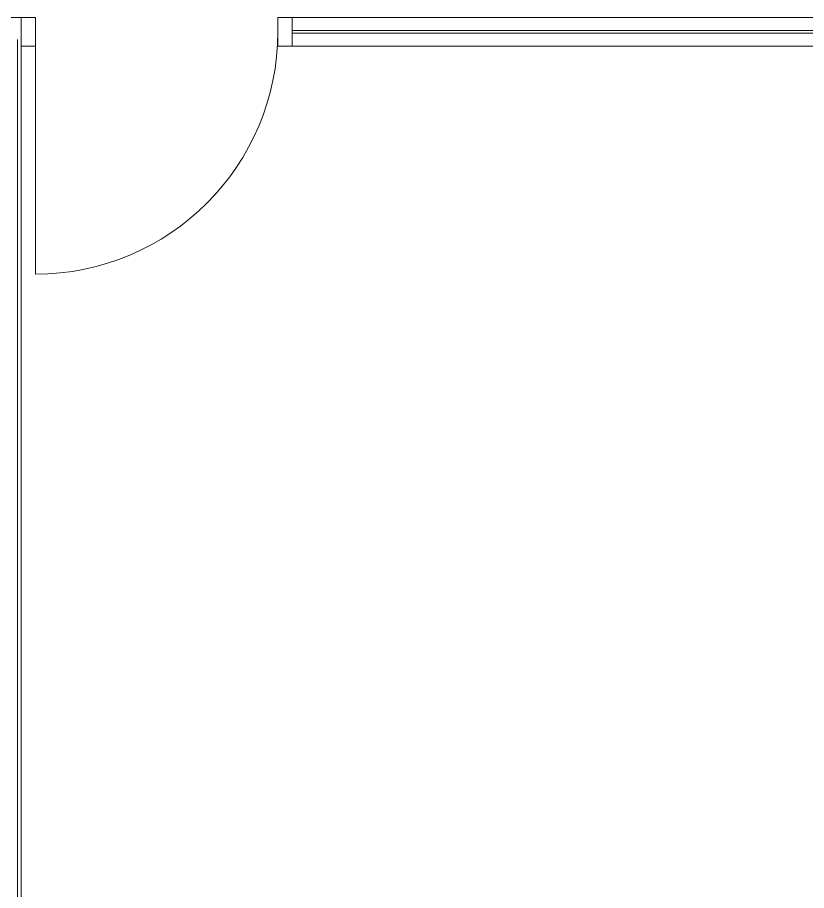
# Model space of a CAD drawing. Header units: millimetres. Extents: x -637480 to 299894, y -125373 to 39000.
# Drawn here: x 246097 to 248849, y 4047 to 7092 of the extents above; entities that cross this region are included whole.
import ezdxf

# ---------------------------------------------------------------- set-up
doc = ezdxf.new("R2010")
doc.units = ezdxf.units.MM
for name, color, linetype, lineweight in [('AM_BOR', 4, 'Continuous', 25), ('Xref building Toll$0$A-DOOR', 31, 'Continuous', 9), ('Xref building Toll$0$A-GLAZ-CURT', 52, 'Continuous', 9), ('Xref building Toll$0$A-GLAZ-CWMG', 51, 'Continuous', 9), ('Xref building Toll$0$A-WALL', 113, 'Continuous', 9)]:
    doc.layers.add(name, color=color, linetype=linetype, lineweight=lineweight)

# ---------------------------------------------------------------- blocks, each defined once
blk = doc.blocks.new('Xref building Toll$0$System Panel - _SBA Glazing Office-2119345-MASTER GROUND FLOOR')
at = {"layer": 'Xref building Toll$0$A-GLAZ-CURT'}
for p, q in [((2342.5, 5), (-2342.5, 5)), ((-2342.5, 5), (-2342.5, -5)), ((-2342.5, 5), (-2342.5, 5)), ((2342.5, -5), (2342.5, 5)), ((2342.5, 5), (2342.5, 5)), ((-2342.5, -5), (2342.5, -5)), ((-2342.5, -5), (-2342.5, -5)), ((2342.5, -5), (2342.5, -5))]:
    blk.add_line(p, q, dxfattribs=at)
blk = doc.blocks.new('Xref building Toll$0$Rectangular Mullion - _SBA 50 x 100mm Office-2119343-MASTER GROUND FLOOR')
at = {"layer": 'Xref building Toll$0$A-GLAZ-CWMG'}
for p, q in [((255055, 147104), (255055, 147004)), ((255055, 147004), (255055, 147104)), ((255055, 147104), (255055, 147104)), ((259740, 147104), (255055, 147104)), ((255055, 147104), (259740, 147104)), ((259740, 147104), (259740, 147104)), ((259740, 147104), (259740, 147004)), ((259740, 147004), (259740, 147104)), ((255055, 147004), (255055, 147004)), ((255055, 147004), (259740, 147004)), ((255055, 147004), (259740, 147004)), ((259740, 147004), (259740, 147004))]:
    blk.add_line(p, q, dxfattribs=at)
blk = doc.blocks.new('Xref building Toll$0$Rectangular Mullion - _SBA 50 x 100mm Office-2171238-MASTER GROUND FLOOR')
at = {"layer": 'Xref building Toll$0$A-GLAZ-CWMG', "lineweight": 18}
for p, q in [((-50, 50), (0, 50)), ((-50, -50), (-50, 50)), ((0, 50), (0, -50)), ((0, -50), (-50, -50))]:
    blk.add_line(p, q, dxfattribs=at)
at = {"layer": 'Xref building Toll$0$A-GLAZ-CWMG'}
for p, q in [((-50, 50), (-50, 50)), ((0, 50), (0, 50)), ((-50, -50), (-50, -50)), ((0, -50), (0, -50))]:
    blk.add_line(p, q, dxfattribs=at)
blk = doc.blocks.new('Xref building Toll$0$DOOR_CWall_SGlass 01 - DOOR_CWall_SGlass 01-2171239-MASTER GROUND FLOOR')
at = {"layer": 'Xref building Toll$0$A-DOOR'}
blk.add_line((-422.5, 0), (-422.5, -845), dxfattribs=at)
blk.add_arc((-422.5, 0), 845, 270, 0, dxfattribs=at)
blk = doc.blocks.new('Xref building Toll$0$Rectangular Mullion - _SBA 50 x 100mm Office-1195857-MASTER GROUND FLOOR')
at = {"layer": 'Xref building Toll$0$A-GLAZ-CWMG', "lineweight": 18}
for p, q in [((-25, 50), (25, 50)), ((-25, -50), (-25, 50)), ((25, 50), (25, -50)), ((25, -50), (-25, -50))]:
    blk.add_line(p, q, dxfattribs=at)
at = {"layer": 'Xref building Toll$0$A-GLAZ-CWMG'}
for p, q in [((-25, 50), (-25, 50)), ((25, 50), (25, 50)), ((-25, -50), (-25, -50)), ((25, -50), (25, -50))]:
    blk.add_line(p, q, dxfattribs=at)
blk = doc.blocks.new('Xref building Toll')
at = {"layer": 'Xref building Toll$0$A-WALL', "lineweight": 18}
for p, q in [((246110, 7091.5), (245981, 7091.5)), ((246110, 7001.5), (246110, 7091.5)), ((246110, 1480), (246110, 7001.5))]:
    blk.add_line(p, q, dxfattribs=at)
at = {"layer": 'Xref building Toll$0$A-WALL'}
blk.add_line((246097, 1493), (246097, 7014.5), dxfattribs=at)
at = {"layer": 'Xref building Toll$0$A-DOOR'}
blk.add_blockref('Xref building Toll$0$DOOR_CWall_SGlass 01 - DOOR_CWall_SGlass 01-2171239-MASTER GROUND FLOOR', (246582.5, 7041.5), dxfattribs=at)
at = {"layer": 'Xref building Toll$0$A-GLAZ-CURT', "rotation": 180}
blk.add_blockref('Xref building Toll$0$System Panel - _SBA Glazing Office-2119345-MASTER GROUND FLOOR', (249397.5, 7041.5), dxfattribs=at)
at = {"layer": 'Xref building Toll$0$A-GLAZ-CWMG', "extrusion": (0, 0, -1)}
for name, p in [('Xref building Toll$0$Rectangular Mullion - _SBA 50 x 100mm Office-2171238-MASTER GROUND FLOOR', (-246110, 7041.5)), ('Xref building Toll$0$Rectangular Mullion - _SBA 50 x 100mm Office-1195857-MASTER GROUND FLOOR', (-247030, 7041.5))]:
    blk.add_blockref(name, p, dxfattribs=at)
at = {"layer": 'Xref building Toll$0$A-GLAZ-CWMG'}
blk.add_blockref('Xref building Toll$0$Rectangular Mullion - _SBA 50 x 100mm Office-2119343-MASTER GROUND FLOOR', (-8000, -140012.5), dxfattribs=at)

msp = doc.modelspace()

# ---------------------------------------------------------------- block references
at = {"layer": 'AM_BOR'}
msp.add_blockref('Xref building Toll', (0, 0), dxfattribs=at)

doc.saveas('drawing.dxf')
